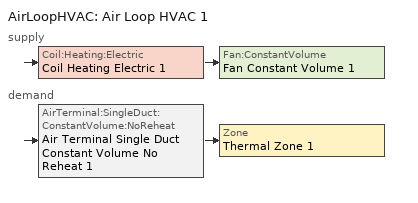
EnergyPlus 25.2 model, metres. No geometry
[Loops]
AirLoopHVAC 'Air Loop HVAC 1'
 supply: Coil:Heating:Electric 'Coil Heating Electric 1' > Fan:ConstantVolume 'Fan Constant Volume 1'
 demand: AirTerminal:SingleDuct:ConstantVolume:NoReheat 'Air Terminal Single Duct Constant Volume No Reheat 1' > Zone 'Thermal Zone 1'
[Zone]
Thermal Zone 1: Multiplier=1; Part of Total Floor Area=Yes
[AirTerminal:SingleDuct:ConstantVolume:NoReheat]
Air Terminal Single Duct Constant Volume No Reheat 1: Availability Schedule=Always On Discrete; Maximum Air Flow Rate {m3/s}=AutoSize
[Zone equipment]
Thermal Zone 1: Air Terminal Single Duct Constant Volume No Reheat 1
[AirLoopHVAC]
Air Loop HVAC 1: Design Supply Air Flow Rate {m3/s}=AutoSize; Design Return Air Flow Fraction of Supply Air Flow=1
[Coil:Heating:Electric]
Coil Heating Electric 1: Availability Schedule=Always On Discrete; Efficiency=1; Nominal Capacity {W}=Autosize
[Coil:Cooling:DX:SingleSpeed]
Coil Cooling DX Single Speed 1: Availability Schedule=Always On Discrete; Gross Rated Total Cooling Capacity {W}=Autosize; Gross Rated Sensible Heat Ratio=Autosize; Gross Rated Cooling COP {W/W}=3; Rated Air Flow Rate {m3/s}=Autosize; Rated Evaporator Fan Power Per Volume Flow Rate 2017 {W/(m3/s)}=773.3; Rated Evaporator Fan Power Per Volume Flow Rate 2023 {W/(m3/s)}=934.4; Total Cooling Capacity Function of Temperature Curve=Curve Biquadratic 1; Total Cooling Capacity Function of Flow Fraction Curve=Curve Quadratic 1; Energy Input Ratio Function of Temperature Curve=Curve Biquadratic 2; Energy Input Ratio Function of Flow Fraction Curve=Curve Quadratic 2; Part Load Fraction Correlation Curve=Curve Quadratic 3; Minimum Outdoor Dry-Bulb Temperature for Compressor Operation {C}=-25; Nominal Time for Condensate Removal to Begin {s}=0; Ratio of Initial Moisture Evaporation Rate and Steady State Latent Capacity=0; Maximum Cycling Rate {cycles/hr}=0; Latent Capacity Time Constant {s}=0; Condenser Type=AirCooled; Evaporative Condenser Effectiveness=0.9; Evaporative Condenser Air Flow Rate {m3/s}=Autosize; Evaporative Condenser Pump Rated Power Consumption {W}=Autosize; Crankcase Heater Capacity {W}=0; Maximum Outdoor Dry-Bulb Temperature for Crankcase Heater Operation {C}=10; Basin Heater Capacity {W/K}=0; Basin Heater Setpoint Temperature {C}=2
[Fan:ConstantVolume]
Fan Constant Volume 1: Availability Schedule=Always On Discrete; Fan Total Efficiency=0.7; Pressure Rise {Pa}=250; Maximum Flow Rate {m3/s}=AutoSize; Motor Efficiency=0.9; Motor In Airstream Fraction=1
[Schedule:Constant]
Always On Discrete: Hourly Value=1
[Curve:Biquadratic] Minimum Value of x {BasedOnField A2}=17; Maximum Value of x {BasedOnField A2}=22; Minimum Value of y {BasedOnField A3}=13; Maximum Value of y {BasedOnField A3}=46
Name | Coefficient1 Constant | Coefficient2 x | Coefficient3 x**2 | Coefficient4 y | Coefficient5 y**2 | Coefficient6 x*y
Curve Biquadratic 1 | 0.942588 | 0.00954335 | 0.00068377 | -0.0110427 | 5.249e-06 | -9.72e-06
Curve Biquadratic 2 | 0.342414 | 0.034885 | -0.0006237 | 0.00497722 | 0.000437951 | -0.000728028
[Curve:Quadratic]
Name | Coefficient1 Constant | Coefficient2 x | Coefficient3 x**2 | Minimum Value of x {BasedOnField A2} | Maximum Value of x {BasedOnField A2}
Curve Quadratic 1 | 0.8 | 0.2 | 0 | 0.5 | 1.5
Curve Quadratic 2 | 1.1552 | -0.1808 | 0.0256 | 0.5 | 1.5
Curve Quadratic 3 | 0.85 | 0.15 | 0 | 0 | 1
